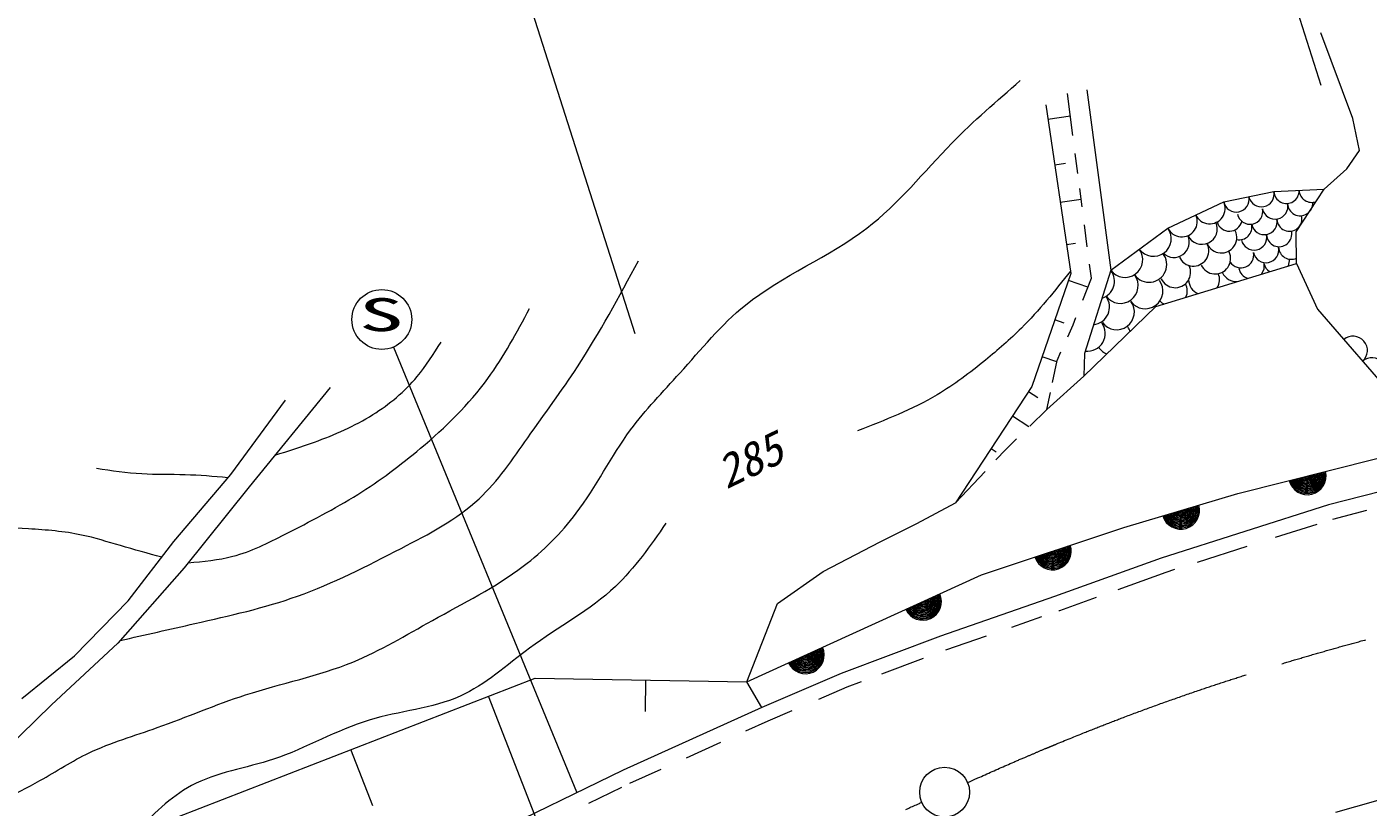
# Model space of a CAD drawing. Units: millimetres, scale not verified. Extents: x 40000 to 680000, y 20000 to 380000.
# Drawn here: x 227379 to 281135, y 309014 to 340297 of the extents above; entities that cross this region are included whole.
import ezdxf
from ezdxf.enums import TextEntityAlignment as Align

# ---------------------------------------------------------------- set-up
doc = ezdxf.new("R2010")
doc.units = ezdxf.units.MM
doc.header["$LTSCALE"] = 1000
doc.linetypes.add('CHAIN', pattern=[18.5, 12, -1.5, 3.5, -1.5])
for name, color, linetype, lineweight in [('M-BGD', 7, 'Continuous', 13), ('M-BMK', 2, 'CHAIN', 13), ('M-BMK-SRVR', 3, 'Continuous', 13), ('M-STR-STR3', 7, 'Continuous', 13), ('M-TTL-TXT', 7, 'Continuous', 13)]:
    doc.layers.add(name, color=color, linetype=linetype, lineweight=lineweight)
doc.styles.add('ＭＳ ゴシック', font='')
doc.styles.get('ＭＳ ゴシック').set_extended_font_data('MS Gothic')

msp = doc.modelspace()

# ---------------------------------------------------------------- linework, layer by layer
at = {"layer": 'M-BGD'}
for p, q in [((280515, 336621), (279235, 340052)), ((269300, 335941), (269081, 337629)), ((269859, 337766), (270818, 330539)), ((268212, 337172), (269218, 330402)), ((269200, 336709), (268301, 336575)), ((280790, 335341), (280515, 336621)), ((269497, 334421), (269394, 335212)), ((280286, 334609), (280790, 335341)), ((269009, 334815), (268572, 334750)), ((279372, 333786), (280286, 334609)), ((269632, 333375), (268795, 333250)), ((269671, 333076), (269575, 333812)), ((275347, 333283), (277359, 333695)), ((277359, 333695), (279372, 333786)), ((278249, 332078), (279372, 333786)), ((273105, 332231), (275347, 333283)), ((269878, 331479), (269764, 332359)), ((270818, 330539), (273105, 332231)), ((278264, 330808), (278249, 332078)), ((269412, 331614), (269046, 331560)), ((270041, 330219), (269968, 330782)), ((272626, 329086), (278264, 330808)), ((278264, 330808), (279108, 328983)), ((269218, 330402), (267662, 325874)), ((269903, 329866), (269125, 330133)), ((269697, 329339), (270041, 330219)), ((270818, 330539), (269769, 327196)), ((269739, 326290), (272626, 329086)), ((268952, 328423), (268581, 328551)), ((269309, 328344), (269424, 328638)), ((279108, 328983), (283879, 323443)), ((269092, 327865), (269309, 328344)), ((268656, 326869), (268073, 327070)), ((268482, 326037), (268668, 326926)), ((268668, 326926), (268821, 327265)), ((269769, 327196), (269739, 326290)), ((239533, 325832), (236286, 321853)), ((267662, 325874), (264597, 321210)), ((269739, 326290), (268256, 324960)), ((235554, 322356), (237750, 325329)), ((267900, 325420), (267525, 325666)), ((268256, 324960), (268399, 325639)), ((267534, 324257), (266881, 324686)), ((267571, 324293), (268256, 324960)), ((266610, 323359), (267045, 323782)), ((266229, 323252), (266027, 323385)), ((266210, 322932), (266610, 323359)), ((275911, 321588), (281480, 322990)), ((275911, 321588), (281480, 322990)), ((233267, 319658), (235554, 322356)), ((264597, 321210), (265781, 322474)), ((284141, 322321), (279539, 321130)), ((236286, 321853), (233678, 318606)), ((271339, 320230), (275911, 321588)), ((271339, 320230), (275911, 321588)), ((263042, 320386), (264597, 321210)), ((279539, 321130), (272833, 318995)), ((261578, 319655), (263042, 320386)), ((281070, 320906), (279706, 320553)), ((265634, 318329), (271339, 320230)), ((265634, 318329), (271339, 320230)), ((279071, 320351), (277412, 319823)), ((231437, 317280), (233267, 319658)), ((259291, 318466), (261578, 319655)), ((276274, 319461), (274288, 318828)), ((272833, 318995), (268561, 317456)), ((233678, 318606), (231025, 315588)), ((256235, 314043), (265634, 318329)), ((256235, 314043), (265634, 318329)), ((257462, 317185), (259291, 318466)), ((273026, 318427), (271100, 317733)), ((273372, 318537), (273026, 318427)), ((229287, 315085), (231437, 317280)), ((256235, 314043), (257462, 317185)), ((268561, 317456), (263991, 315866)), ((270229, 317419), (268761, 316890)), ((268046, 316641), (266838, 316221)), ((268761, 316890), (268737, 316881)), ((231025, 315588), (228372, 313118)), ((263991, 315866), (260017, 314377)), ((265825, 315869), (264195, 315302)), ((227173, 313375), (229287, 315085)), ((263305, 314969), (261636, 314343)), ((231636, 307937), (247745, 314191)), ((247745, 314191), (256235, 314043)), ((252169, 312847), (252191, 314114)), ((256836, 313016), (256235, 314043)), ((260017, 314377), (256836, 313016)), ((260814, 314035), (260240, 313820)), ((247927, 308207), (245884, 313469)), ((260240, 313820), (259110, 313336)), ((228372, 313118), (226497, 311289)), ((256836, 313016), (251274, 310503)), ((258036, 312876), (257078, 312466)), ((257078, 312466), (256185, 312063)), ((241239, 309067), (240362, 311325)), ((255172, 311605), (253799, 310985)), ((251274, 310503), (245561, 307722)), ((252790, 310529), (251529, 309960)), ((285515, 310426), (279823, 308795)), ((251212, 309806), (249882, 309158))]:
    msp.add_line(p, q, dxfattribs=at)
for centre, radius, start, end in [((275850, 333386), 514, 191.5539, 11.5539), ((276856, 333592), 514, 191.5539, 11.5539), ((277862, 333717), 504, 182.5964, 2.5964), ((278869, 333763), 504, 182.5964, 290.7787), ((273666, 332494), 619, 205.1386, 25.1386), ((274786, 333020), 619, 205.1386, 25.1386), ((276399, 332895), 514, 191.5539, 11.5539), ((277405, 333100), 514, 191.5539, 11.5539), ((278411, 333226), 504, 182.5964, 2.5964), ((272534, 331808), 711, 216.4952, 36.4952), ((274468, 332197), 619, 205.8951, 25.1386), ((275575, 332620), 514, 196.2486, 346.1302), ((275965, 332273), 514, 258.446, 11.5539), ((276972, 332479), 514, 191.5539, 11.5539), ((277978, 332605), 504, 182.5964, 13.8652), ((273348, 331671), 619, 227.2519, 24.3824), ((275249, 331850), 619, 205.1386, 25.1386), ((276562, 331859), 514, 191.5539, 11.5539), ((277568, 331985), 504, 182.5964, 14.098), ((271390, 330962), 711, 216.4952, 36.4952), ((272351, 330768), 711, 216.4952, 37.9687), ((274128, 331324), 619, 205.1386, 25.1386), ((275003, 331007), 619, 205.1386, 25.1386), ((276035, 331150), 514, 213.2617, 11.5539), ((277042, 331356), 514, 191.5539, 11.5539), ((278048, 331481), 504, 182.5964, 295.1011), ((273402, 330458), 619, 205.1386, 25.1386), ((276457, 330705), 514, 191.5539, 251.4967), ((276457, 330705), 514, 324.5799, 11.5539), ((277463, 330911), 514, 191.5539, 236.0161), ((277463, 330911), 514, 337.0294, 8.1254), ((270253, 330096), 711, 287.3962, 36.4952), ((271207, 329922), 711, 216.4952, 36.4952), ((272196, 329708), 711, 216.4952, 36.4952), ((274558, 330167), 619, 181.5969, 245.7839), ((274558, 330167), 619, 328.2978, 22.257), ((275857, 330703), 619, 205.1386, 273.9189), ((273268, 329711), 619, 335.3572, 27.6243), ((270058, 329063), 711, 276.0778, 36.4952), ((271053, 328862), 711, 216.4952, 36.4952), ((273268, 329711), 619, 219.5023, 240.1171), ((269887, 328005), 711, 263.0724, 36.4952), ((270927, 327841), 711, 19.1695, 36.4952), ((270927, 327841), 711, 216.4952, 247.4086), ((280536, 327325), 569, 310.7362, 130.7362), ((281279, 326462), 569, 310.7362, 130.7362), ((278696, 322289), 750, 194.1396, 14.1396), ((278696, 322289), 700, 194.1396, 14.1396), ((278696, 322289), 650, 194.1396, 14.1396), ((278696, 322289), 600, 194.1396, 14.1396), ((278696, 322289), 550, 194.1396, 14.1396), ((278696, 322289), 500, 194.1396, 14.1396), ((278696, 322289), 450, 194.1396, 14.1396), ((278696, 322289), 400, 194.1396, 14.1396), ((278696, 322289), 350, 194.1396, 14.1396), ((278696, 322289), 300, 194.1396, 14.1396), ((278696, 322289), 250, 194.1396, 14.1396), ((278696, 322289), 200, 194.1396, 14.1396), ((278696, 322289), 150, 194.1396, 14.1396), ((278696, 322289), 100, 194.1396, 14.1396), ((278696, 322289), 50, 194.1396, 14.1396), ((273625, 320909), 750, 196.5368, 16.5368), ((273625, 320909), 700, 196.5368, 16.5368), ((273625, 320909), 650, 196.5368, 16.5368), ((273625, 320909), 600, 196.5368, 16.5368), ((273625, 320909), 550, 196.5368, 16.5368), ((273625, 320909), 500, 196.5368, 16.5368), ((273625, 320909), 450, 196.5368, 16.5368), ((273625, 320909), 400, 196.5368, 16.5368), ((273625, 320909), 350, 196.5368, 16.5368), ((273625, 320909), 300, 196.5368, 16.5368), ((273625, 320909), 250, 196.5368, 16.5368), ((273625, 320909), 200, 196.5368, 16.5368), ((273625, 320909), 150, 196.5368, 16.5368), ((273625, 320909), 100, 196.5368, 16.5368), ((273625, 320909), 50, 196.5368, 16.5368), ((268486, 319279), 750, 198.4288, 18.4288), ((268486, 319279), 700, 198.4288, 18.4288), ((268486, 319279), 650, 198.4288, 18.4288), ((268486, 319279), 600, 198.4288, 18.4288), ((268486, 319279), 550, 198.4288, 18.4288), ((268486, 319279), 500, 198.4288, 18.4288), ((268486, 319279), 450, 198.4288, 18.4288), ((268486, 319279), 400, 198.4288, 18.4288), ((268486, 319279), 350, 198.4288, 18.4288), ((268486, 319279), 300, 198.4288, 18.4288), ((268486, 319279), 250, 198.4288, 18.4288), ((268486, 319279), 200, 198.4288, 18.4288), ((268486, 319279), 150, 198.4288, 18.4288), ((268486, 319279), 100, 198.4288, 18.4288), ((268486, 319279), 50, 198.4288, 18.4288), ((263284, 317258), 750, 204.5101, 24.5101), ((263284, 317258), 700, 204.5101, 24.5101), ((263284, 317258), 650, 204.5101, 24.5101), ((263284, 317258), 600, 204.5101, 24.5101), ((263284, 317258), 550, 204.5101, 24.5101), ((263284, 317258), 500, 204.5101, 24.5101), ((263284, 317258), 450, 204.5101, 24.5101), ((263284, 317258), 400, 204.5101, 24.5101), ((263284, 317258), 350, 204.5101, 24.5101), ((263284, 317258), 300, 204.5101, 24.5101), ((263284, 317258), 250, 204.5101, 24.5101), ((263284, 317258), 200, 204.5101, 24.5101), ((263284, 317258), 150, 204.5101, 24.5101), ((263284, 317258), 100, 204.5101, 24.5101), ((263284, 317258), 50, 204.5101, 24.5101), ((258585, 315115), 750, 204.5101, 24.5101), ((258585, 315115), 700, 204.5101, 24.5101), ((258585, 315115), 650, 204.5101, 24.5101), ((258585, 315115), 600, 204.5101, 24.5101), ((258585, 315115), 550, 204.5101, 24.5101), ((258585, 315115), 500, 204.5101, 24.5101), ((258585, 315115), 450, 204.5101, 24.5101), ((258585, 315115), 400, 204.5101, 24.5101), ((258585, 315115), 350, 204.5101, 24.5101), ((258585, 315115), 300, 204.5101, 24.5101), ((258585, 315115), 250, 204.5101, 24.5101), ((258585, 315115), 200, 204.5101, 24.5101), ((258585, 315115), 150, 204.5101, 24.5101), ((258585, 315115), 100, 204.5101, 24.5101), ((258585, 315115), 50, 204.5101, 24.5101)]:
    msp.add_arc(centre, radius, start, end, dxfattribs=at)
for points, knots in [([(224798, 308572), (225850, 309042), (226902, 309512), (227905, 310080), (228562, 310452), (229199, 310867), (229877, 311192), (230749, 311610), (231690, 311880), (232608, 312203), (233799, 312623), (234950, 313131), (236149, 313518), (237576, 313979), (239069, 314267), (240448, 314833), (241551, 315285), (242581, 315915), (243634, 316501), (244876, 317192), (246150, 317822), (247276, 318676), (248073, 319280), (248797, 319998), (249400, 320799), (250201, 321863), (250791, 323073), (251575, 324137), (252168, 324941), (252873, 325661), (253548, 326413), (254399, 327359), (255204, 328355), (256178, 329144), (257658, 330341), (259528, 331061), (261040, 332222), (262309, 333196), (263326, 334481), (264454, 335635), (265321, 336521), (266253, 337330), (267186, 338139)], [0, 0, 0, 0, 1, 1, 1, 2, 2, 2, 3, 3, 3, 4, 4, 4, 5, 5, 5, 6, 6, 6, 7, 7, 7, 8, 8, 8, 9, 9, 9, 10, 10, 10, 11, 11, 11, 12, 12, 12, 13, 13, 13, 14, 14, 14, 14]), ([(231121, 315697), (232117, 315923), (233113, 316149), (234112, 316375), (235501, 316688), (236898, 317000), (238229, 317474), (239657, 317984), (241010, 318682), (242381, 319390), (243490, 319964), (244611, 320545), (245504, 321377), (246259, 322081), (246850, 322965), (247456, 323825), (248126, 324778), (248813, 325701), (249443, 326664), (250336, 328030), (251114, 329476), (251892, 330922)], [0, 0, 0, 0, 1, 1, 1, 2, 2, 2, 3, 3, 3, 4, 4, 4, 5, 5, 5, 6, 6, 6, 7, 7, 7, 7]), ([(269204, 330497), (268574, 329711), (267944, 328926), (267235, 328218), (266781, 327765), (266295, 327345), (265796, 326937), (265179, 326433), (264543, 325948), (263863, 325544), (262863, 324949), (261767, 324527), (260671, 324105)], [0, 0, 0, 0, 1, 1, 1, 2, 2, 2, 3, 3, 3, 4, 4, 4, 4]), ([(233843, 318812), (234451, 318865), (235058, 318919), (235639, 319072), (236366, 319263), (237052, 319611), (237732, 319958), (238725, 320465), (239707, 320970), (240642, 321555), (241522, 322105), (242361, 322727), (243162, 323400), (244159, 324239), (245098, 325159), (245859, 326203), (246498, 327079), (247013, 328043), (247527, 329006)], [0, 0, 0, 0, 1, 1, 1, 2, 2, 2, 3, 3, 3, 4, 4, 4, 5, 5, 5, 6, 6, 6, 6]), ([(237324, 323125), (237853, 323293), (238382, 323460), (238904, 323649), (239716, 323943), (240512, 324288), (241246, 324749), (241910, 325165), (242522, 325676), (243020, 326274), (243379, 326705), (243679, 327182), (243979, 327658)], [0, 0, 0, 0, 1, 1, 1, 2, 2, 2, 3, 3, 3, 4, 4, 4, 4]), ([(235441, 322223), (234869, 322271), (234297, 322320), (233723, 322336), (233143, 322354), (232562, 322338), (231984, 322372), (231378, 322407), (230776, 322496), (230174, 322585)], [0, 0, 0, 0, 1, 1, 1, 2, 2, 2, 3, 3, 3, 3]), ([(252991, 320394), (252367, 319496), (251742, 318597), (250968, 317866), (249955, 316908), (248686, 316237), (247528, 315388), (246606, 314711), (245754, 313921), (244747, 313467), (243625, 312960), (242309, 312868), (241105, 312506), (239778, 312106), (238585, 311378), (237261, 310939), (236160, 310573), (234968, 310409), (233974, 309877), (233119, 309420), (232411, 308692), (231703, 307963)], [0, 0, 0, 0, 1, 1, 1, 2, 2, 2, 3, 3, 3, 4, 4, 4, 5, 5, 5, 6, 6, 6, 7, 7, 7, 7]), ([(232787, 319035), (232235, 319185), (231682, 319336), (231132, 319498), (230614, 319650), (230098, 319813), (229571, 319924), (228873, 320071), (228156, 320128), (227442, 320173), (226766, 320215), (226093, 320247), (225419, 320279)], [0, 0, 0, 0, 1, 1, 1, 2, 2, 2, 3, 3, 3, 4, 4, 4, 4]), ([(262601, 308924), (262624, 308934), (262647, 308944), (262670, 308954), (262807, 309015), (262944, 309076), (263081, 309137), (263126, 309157), (263172, 309178), (263218, 309198)], [0, 0, 0, 0, 1, 1, 1, 2, 2, 2, 3, 3, 3, 3])]:
    msp.add_open_spline(points, degree=3, knots=knots, dxfattribs=at)
at = {"layer": 'M-BMK'}
msp.add_open_spline([(265063, 309991), (265830, 310337), (266597, 310682), (267371, 311012), (267513, 311073), (267654, 311133), (267796, 311192), (267937, 311252), (268079, 311312), (268221, 311371), (268264, 311389), (268307, 311407), (268349, 311425), (268392, 311442), (268435, 311460), (268478, 311478), (268521, 311496), (268564, 311514), (268607, 311532), (268993, 311692), (269381, 311849), (269769, 312004), (270287, 312212), (270806, 312415), (271327, 312613), (271657, 312739), (271988, 312862), (272320, 312983), (272652, 313105), (272985, 313224), (273318, 313342), (273651, 313459), (273985, 313575), (274319, 313689), (276476, 314423), (278660, 315079), (280859, 315677), (283759, 316467), (286686, 317157), (289635, 317734), (293190, 318429), (296778, 318959), (300385, 319287), (306006, 319796), (311673, 319813), (317307, 319411), (320942, 319151), (324563, 318718), (328141, 318066), (332637, 317246), (337065, 316081), (341493, 314915)], degree=3, knots=[0, 0, 0, 0, 1, 1, 1, 2, 2, 2, 3, 3, 3, 4, 4, 4, 5, 5, 5, 6, 6, 6, 7, 7, 7, 8, 8, 8, 9, 9, 9, 10, 10, 10, 11, 11, 11, 12, 12, 12, 13, 13, 13, 14, 14, 14, 15, 15, 15, 16, 16, 16, 17, 17, 17, 17], dxfattribs=at)
at = {"layer": 'M-BMK-SRVR'}
msp.add_circle((264161, 309618), 1000, dxfattribs=at)
at = {"layer": 'M-STR-STR3'}
for p, q in [((279257, 337941), (275221, 350600)), ((251762, 327991), (247383, 341724))]:
    msp.add_line(p, q, dxfattribs=at)
at = {"layer": 'M-TTL-TXT'}
msp.add_line((242071, 327458), (249407, 309628), dxfattribs=at)
msp.add_circle((241605, 328564), 1200, dxfattribs=at)

# ---------------------------------------------------------------- texts
at = {"layer": 'M-BGD', "style": 'ＭＳ ゴシック', "oblique": 15}
msp.add_text('285', height=1320, rotation=25.716, dxfattribs=at).set_placement((254840, 322936), align=Align.TOP_LEFT)
at = {"layer": 'M-TTL-TXT', "style": 'ＭＳ ゴシック', "width": 2}
msp.add_text('S', height=1320, rotation=359.994, dxfattribs=at).set_placement((240686, 327701), align=Align.BOTTOM_LEFT)

doc.saveas('drawing.dxf')
